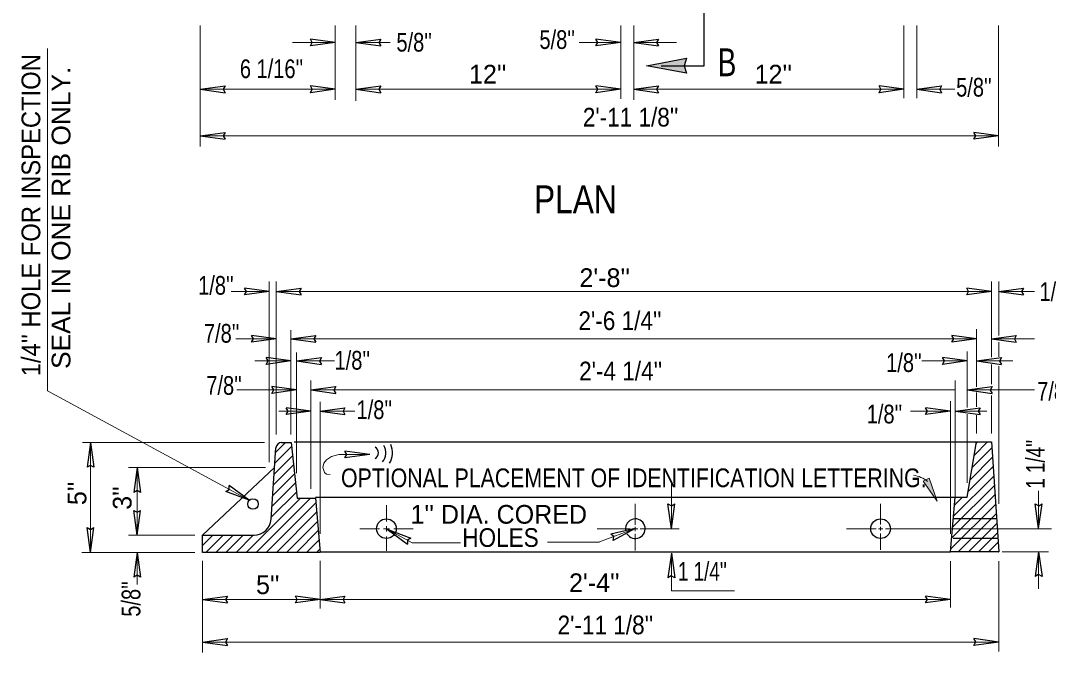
# Model space of a CAD drawing. Extents: x -330 to 37, y -28 to 237.
# Drawn here: x -174.3 to -103.7, y 102.1 to 145.5 of the extents above; entities that cross this region are included whole.
import ezdxf

# ---------------------------------------------------------------- set-up
doc = ezdxf.new("R2010")
doc.units = 0
doc.header["$LTSCALE"] = 0.51
doc.linetypes.add('LONG_DASHED', pattern=[7.5, 6, -1.5])
doc.layers.add('1', color=7, linetype='Continuous', lineweight=25)

msp = doc.modelspace()

# ---------------------------------------------------------------- hatches: boundary and pattern name
at = {"layer": '1'}
for points in [[(-128.5238, 142.9463), (-128.6971, 142.435), (-128.5267, 141.9196), (-131.2791, 142.4237)], [(-111.3282, 112.5057), (-112.2885, 113.8864), (-111.8804, 114.0942)]]:
    msp.add_hatch(color=256, dxfattribs=at).paths.add_polyline_path(points)

# ---------------------------------------------------------------- linework, layer by layer
at = {"layer": '1', "lineweight": 13}
for p, q in [((-161.9133, 136.8772), (-161.9133, 145.2116)), ((-152.6552, 140.089), (-152.6552, 145.2116)), ((-151.2289, 140.0247), (-151.2289, 145.2116)), ((-133.044, 140.1532), (-133.044, 145.2116)), ((-132.1526, 140.089), (-132.1526, 145.2116)), ((-113.6112, 140.2175), (-113.6112, 145.2116)), ((-112.7197, 140.2175), (-112.7197, 145.2116)), ((-107.1038, 136.8772), (-107.1038, 145.2116)), ((-155.5793, 144.0297), (-152.6552, 144.0297)), ((-151.2289, 144.0297), (-148.874, 144.0297)), ((-135.9017, 144.0297), (-133.044, 144.0297)), ((-132.1526, 144.0297), (-129.2166, 144.0297)), ((-161.9133, 140.8183), (-152.6552, 140.8183)), ((-151.2289, 140.8183), (-133.044, 140.8183)), ((-132.1526, 140.8183), (-113.6112, 140.8183)), ((-112.7197, 140.8183), (-110.103, 140.8183)), ((-161.9133, 137.6198), (-107.1038, 137.6198)), ((-157.1775, 115.1788), (-157.1775, 127.6111)), ((-156.7016, 117.0838), (-156.7016, 127.6111)), ((-107.5907, 122.4156), (-107.5907, 127.6111)), ((-107.0969, 123.8874), (-107.0969, 127.6111)), ((-159.7873, 126.9232), (-157.1775, 126.9232)), ((-156.7016, 126.9232), (-107.5907, 126.9232)), ((-107.0969, 126.9232), (-104.6364, 126.9232)), ((-155.6902, 117.0838), (-155.6902, 124.2707)), ((-108.613, 120.3582), (-108.613, 124.335)), ((-159.4663, 123.6624), (-156.7016, 123.6624)), ((-155.6902, 123.6624), (-108.613, 123.6624)), ((-107.5907, 123.6624), (-104.6364, 123.6624)), ((-107.0969, 122.4322), (-107.0969, 123.4358)), ((-158.1825, 122.1442), (-155.6902, 122.1442)), ((-155.3036, 114.4347), (-155.3036, 122.7292)), ((-155.3036, 122.1442), (-152.7056, 122.1442)), ((-112.3779, 122.1442), (-109.2503, 122.1442)), ((-109.2503, 118.9366), (-109.2503, 122.7934)), ((-108.613, 122.1442), (-106.1243, 122.1442)), ((-107.5907, 120.5422), (-107.5907, 121.8971)), ((-107.0969, 112.3247), (-107.0969, 121.78)), ((-154.322, 113.363), (-154.322, 120.802)), ((-110.0779, 112.8352), (-110.0779, 120.802)), ((-159.4021, 120.1499), (-155.3036, 120.1499)), ((-154.322, 120.1499), (-110.0779, 120.1499)), ((-109.2503, 120.1499), (-104.6364, 120.1499)), ((-153.6832, 110.2672), (-153.6832, 119.3246)), ((-110.4097, 110.2672), (-110.4097, 119.3888)), ((-108.613, 119.0035), (-108.613, 119.9736)), ((-107.5907, 117.1591), (-107.5907, 119.7728)), ((-156.5135, 118.6913), (-154.322, 118.6913)), ((-153.6832, 118.6913), (-151.3106, 118.6913)), ((-113.158, 118.6913), (-110.4097, 118.6913)), ((-110.0779, 118.6913), (-107.9216, 118.6913)), ((-109.2503, 113.7661), (-109.2503, 118.485)), ((-108.613, 117.1591), (-108.613, 118.4181)), ((-169.9935, 116.539), (-157.4961, 116.539)), ((-169.4606, 108.9883), (-169.4606, 116.539)), ((-156.7452, 115.8542), (-156.0604, 116.539)), ((-108.765, 115.6699), (-107.8588, 116.5762)), ((-156.7952, 115.1126), (-155.6474, 116.2604)), ((-108.9043, 114.8388), (-107.5647, 116.1783)), ((-156.8451, 114.3709), (-155.581, 115.6349)), ((-109.0437, 114.0077), (-107.5222, 115.5291)), ((-166.8482, 114.8127), (-157.4365, 114.8127)), ((-166.2485, 110.1697), (-166.2485, 114.8127)), ((-156.9449, 112.8874), (-155.4484, 114.384)), ((-156.895, 113.6292), (-155.5147, 115.0095)), ((-109.1829, 113.1766), (-107.4797, 114.8798)), ((-156.9948, 112.1458), (-155.382, 113.7587)), ((-129.5712, 110.6123), (-129.5712, 113.7154)), ((-110.1932, 111.4747), (-107.4372, 114.2306)), ((-157.0448, 111.4041), (-155.3158, 113.1332)), ((-110.3276, 109.9567), (-107.3523, 112.9321)), ((-110.2603, 110.7157), (-107.3948, 113.5813)), ((-104.3524, 110.6272), (-104.3524, 113.222)), ((-158.7687, 108.9883), (-155.0414, 112.7157)), ((-158.077, 108.9883), (-154.3497, 112.7157)), ((-157.3852, 108.9883), (-153.9857, 112.3878)), ((-149.1418, 111.1102), (-149.1418, 112.2344)), ((-132.05, 110.8906), (-132.05, 112.318)), ((-115.2083, 110.9099), (-115.2083, 112.318)), ((-110.3948, 109.1977), (-107.3097, 112.2827)), ((-110.1258, 112.2337), (-109.5847, 112.7749)), ((-156.6935, 108.9883), (-153.9292, 111.7526)), ((-109.8708, 109.0299), (-107.2672, 111.6335)), ((-156.0017, 108.9883), (-153.8727, 111.1174)), ((-109.179, 109.0299), (-107.2248, 110.9842)), ((-166.8482, 110.1697), (-162.2928, 110.1697)), ((-161.7576, 109.4583), (-161.0463, 110.1697)), ((-161.5358, 108.9883), (-160.3546, 110.1697)), ((-160.844, 108.9883), (-159.6627, 110.1697)), ((-160.1523, 108.9883), (-158.971, 110.1697)), ((-159.4606, 108.9883), (-158.2792, 110.1697)), ((-155.31, 108.9883), (-153.8162, 110.4822)), ((-150.9726, 110.6165), (-149.6197, 110.6165)), ((-149.3403, 110.6165), (-148.9308, 110.6165)), ((-149.1418, 110.4271), (-149.1418, 110.7936)), ((-147.3647, 109.652), (-149.075, 110.5847)), ((-148.6205, 110.6165), (-147.2986, 110.6165)), ((-134.6756, 110.6123), (-132.3969, 110.6123)), ((-134.5017, 109.7057), (-132.0457, 110.6196)), ((-132.2162, 110.6123), (-131.8812, 110.6123)), ((-132.05, 110.4539), (-132.05, 110.7458)), ((-132.05, 109.1166), (-132.05, 110.261)), ((-131.7148, 110.6123), (-129.0472, 110.6123)), ((-117.5523, 110.6128), (-115.5174, 110.6128)), ((-115.3453, 110.6128), (-115.0571, 110.6128)), ((-115.2083, 110.4806), (-115.2083, 110.7483)), ((-115.2083, 109.1563), (-115.2083, 110.2828)), ((-114.869, 110.6128), (-113.3567, 110.6128)), ((-103.4813, 110.6128), (-113.3998, 110.6128)), ((-108.4873, 109.0299), (-107.1823, 110.3349)), ((-154.6182, 108.9883), (-153.7596, 109.8469)), ((-149.1418, 109.1042), (-149.1418, 110.0855)), ((-147.3647, 109.652), (-144.0585, 109.652)), ((-134.5152, 109.6923), (-138.0844, 109.6923)), ((-107.7956, 109.0299), (-107.1397, 109.6857)), ((-170.0577, 108.9883), (-162.2928, 108.9883)), ((-166.2485, 106.7852), (-166.2485, 108.9883)), ((-106.8512, 109.0299), (-103.6851, 109.0299)), ((-104.3524, 106.4724), (-104.3524, 109.0299)), ((-161.7576, 102.1089), (-161.7576, 108.3957)), ((-153.6832, 105.1282), (-153.6832, 108.3957)), ((-110.4097, 105.1924), (-110.4097, 108.3899)), ((-107.0969, 102.1732), (-107.0969, 108.3899)), ((-161.7576, 102.828), (-107.0969, 102.828))]:
    msp.add_line(p, q, dxfattribs=at)
at = {"layer": '1'}
for p, q in [((-152.6552, 144.0297), (-154.3582, 144.2637)), ((-152.6552, 144.0297), (-154.3582, 143.7957)), ((-151.2289, 144.0297), (-149.5259, 144.2637)), ((-151.2289, 144.0297), (-149.5259, 143.7957)), ((-133.044, 144.0297), (-134.747, 144.2637)), ((-133.044, 144.0297), (-134.747, 143.7957)), ((-132.1526, 144.0297), (-130.4496, 144.2637)), ((-132.1526, 144.0297), (-130.4496, 143.7957)), ((-161.9133, 140.8183), (-160.2103, 141.0522)), ((-161.9133, 140.8183), (-160.2103, 140.5842)), ((-152.6552, 140.8183), (-154.3582, 141.0522)), ((-152.6552, 140.8183), (-154.3582, 140.5842)), ((-151.2289, 140.8183), (-149.5259, 141.0522)), ((-151.2289, 140.8183), (-149.5259, 140.5842)), ((-133.044, 140.8183), (-134.747, 141.0522)), ((-133.044, 140.8183), (-134.747, 140.5842)), ((-132.1526, 140.8183), (-130.4496, 141.0522)), ((-132.1526, 140.8183), (-130.4496, 140.5842)), ((-113.6112, 140.8183), (-115.3143, 141.0522)), ((-113.6112, 140.8183), (-115.3143, 140.5842)), ((-112.7197, 140.8183), (-111.0168, 141.0522)), ((-112.7197, 140.8183), (-111.0168, 140.5842)), ((-161.9133, 137.6198), (-160.2103, 137.8538)), ((-107.1038, 137.6198), (-108.8068, 137.8538)), ((-161.9133, 137.6198), (-160.2103, 137.3858)), ((-107.1038, 137.6198), (-108.8068, 137.3858)), ((-157.1775, 126.9232), (-158.8805, 127.1572)), ((-156.7016, 126.9232), (-154.9986, 127.1572)), ((-107.5907, 126.9232), (-109.2938, 127.1572)), ((-107.0969, 126.9232), (-105.3939, 127.1572)), ((-157.1775, 126.9232), (-158.8805, 126.6893)), ((-156.7016, 126.9232), (-154.9986, 126.6893)), ((-107.5907, 126.9232), (-109.2938, 126.6893)), ((-107.0969, 126.9232), (-105.3939, 126.6893)), ((-156.7016, 123.6624), (-158.4046, 123.8964)), ((-156.7016, 123.6624), (-158.4046, 123.4284)), ((-155.6902, 123.6624), (-153.9872, 123.8964)), ((-155.6902, 123.6624), (-153.9872, 123.4284)), ((-108.613, 123.6624), (-110.316, 123.8964)), ((-108.613, 123.6624), (-110.316, 123.4284)), ((-107.5907, 123.6624), (-105.8877, 123.8964)), ((-107.5907, 123.6624), (-105.8877, 123.4284)), ((-155.6902, 122.1442), (-157.3932, 122.3782)), ((-155.6902, 122.1442), (-157.3932, 121.9102)), ((-155.3036, 122.1442), (-153.6006, 122.3782)), ((-155.3036, 122.1442), (-153.6006, 121.9102)), ((-109.2503, 122.1442), (-110.9533, 122.3782)), ((-109.2503, 122.1442), (-110.9533, 121.9102)), ((-108.613, 122.1442), (-106.91, 122.3782)), ((-108.613, 122.1442), (-106.91, 121.9102)), ((-155.3036, 120.1499), (-157.0066, 120.3839)), ((-155.3036, 120.1499), (-157.0066, 119.9159)), ((-154.322, 120.1499), (-152.619, 120.3839)), ((-154.322, 120.1499), (-152.619, 119.9159)), ((-109.2503, 120.1499), (-107.5473, 120.3839)), ((-109.2503, 120.1499), (-107.5473, 119.9159)), ((-154.322, 118.6913), (-156.025, 118.9253)), ((-154.322, 118.6913), (-156.025, 118.4573)), ((-153.6832, 118.6913), (-151.9802, 118.9253)), ((-153.6832, 118.6913), (-151.9802, 118.4573)), ((-110.4097, 118.6913), (-112.1127, 118.9253)), ((-110.4097, 118.6913), (-112.1127, 118.4573)), ((-110.0779, 118.6913), (-108.3749, 118.9253)), ((-110.0779, 118.6913), (-108.3749, 118.4573)), ((-169.4606, 116.539), (-169.6946, 114.836)), ((-169.4606, 116.539), (-169.2266, 114.836)), ((-155.4787, 116.5762), (-108.613, 116.5762)), ((-108.6256, 116.5011), (-108.5505, 116.5762)), ((-157.0542, 111.2647), (-156.7237, 116.174)), ((-150.2855, 115.7189), (-151.9896, 115.9452)), ((-150.2855, 115.7189), (-151.9874, 115.4772)), ((-166.2485, 114.8127), (-166.4825, 113.1097)), ((-166.2485, 114.8127), (-166.0145, 113.1097)), ((-161.7576, 110.1697), (-156.8153, 114.8127)), ((-158.5538, 112.5656), (-160.1622, 113.1723)), ((-158.5538, 112.5656), (-159.9389, 113.5837)), ((-154.0137, 112.7749), (-110.0779, 112.7749)), ((-129.5712, 110.6123), (-129.8053, 112.3152)), ((-129.5712, 110.6123), (-129.3372, 112.3152)), ((-104.3524, 110.6272), (-104.5864, 112.3302)), ((-104.3524, 110.6272), (-104.1184, 112.3302)), ((-166.2485, 110.1697), (-166.4825, 111.8727)), ((-166.2485, 110.1697), (-166.0145, 111.8727)), ((-169.4606, 108.9883), (-169.6946, 110.6913)), ((-169.4606, 108.9883), (-169.2266, 110.6913)), ((-161.7576, 110.1501), (-161.7381, 110.1697)), ((-149.075, 110.5847), (-147.4679, 109.9748)), ((-149.075, 110.5847), (-147.692, 109.5639)), ((-132.0457, 110.6196), (-133.7234, 110.245)), ((-132.0457, 110.6196), (-133.5602, 109.8064)), ((-166.2485, 108.9883), (-166.4825, 107.2853)), ((-166.2485, 108.9883), (-166.0145, 107.2853)), ((-153.9264, 108.9883), (-153.7031, 109.2117)), ((-153.682, 109.0299), (-110.4097, 109.0299)), ((-129.5712, 108.9365), (-129.8053, 107.2335)), ((-129.5712, 108.9365), (-129.3372, 107.2335)), ((-107.1037, 109.0299), (-107.0973, 109.0363)), ((-104.3524, 109.0299), (-104.5864, 107.3269)), ((-104.3524, 109.0299), (-104.1184, 107.3269)), ((-161.7576, 105.7448), (-160.0546, 105.9788)), ((-153.6832, 105.7448), (-155.3862, 105.9788)), ((-153.6832, 105.7448), (-151.9802, 105.9788)), ((-110.4097, 105.7448), (-112.1127, 105.9788)), ((-161.7576, 105.7448), (-160.0546, 105.5108)), ((-153.6832, 105.7448), (-155.3862, 105.5108)), ((-153.6832, 105.7448), (-151.9802, 105.5108)), ((-110.4097, 105.7448), (-112.1127, 105.5108)), ((-161.7576, 102.828), (-160.0546, 103.062)), ((-107.0969, 102.828), (-108.7999, 103.062)), ((-161.7576, 102.828), (-160.0546, 102.594)), ((-107.0969, 102.828), (-108.7999, 102.594))]:
    msp.add_line(p, q, dxfattribs=at)
at = {"layer": '1', "linetype": 'LONG_DASHED'}
for p, q in [((-107.2449, 111.2915), (-110.2093, 111.2915)), ((-107.1565, 109.9406), (-110.329, 109.9406))]:
    msp.add_line(p, q, dxfattribs=at)
at = {"layer": '1'}
for points in [[(-130.2613, 142.4361), (-127.3264, 142.4361), (-127.3264, 148.3868)], [(-154.3582, 143.7957), (-154.2264, 144.0321), (-154.3582, 144.2637)], [(-149.5259, 144.2637), (-149.6577, 144.0273), (-149.5259, 143.7957)], [(-134.747, 143.7957), (-134.6153, 144.0321), (-134.747, 144.2637)], [(-130.4496, 144.2637), (-130.5813, 144.0273), (-130.4496, 143.7957)], [(-160.2103, 141.0522), (-160.3421, 140.8158), (-160.2103, 140.5842)], [(-154.3582, 140.5842), (-154.2264, 140.8207), (-154.3582, 141.0522)], [(-149.5259, 141.0522), (-149.6577, 140.8158), (-149.5259, 140.5842)], [(-134.747, 140.5842), (-134.6153, 140.8207), (-134.747, 141.0522)], [(-130.4496, 141.0522), (-130.5813, 140.8158), (-130.4496, 140.5842)], [(-115.3143, 140.5842), (-115.1825, 140.8207), (-115.3143, 141.0522)], [(-111.0168, 141.0522), (-111.1485, 140.8158), (-111.0168, 140.5842)], [(-160.2103, 137.8538), (-160.3421, 137.6174), (-160.2103, 137.3858)], [(-108.8068, 137.3858), (-108.6751, 137.6223), (-108.8068, 137.8538)], [(-158.8805, 126.6893), (-158.7488, 126.9257), (-158.8805, 127.1572)], [(-154.9986, 127.1572), (-155.1303, 126.9208), (-154.9986, 126.6893)], [(-109.2938, 126.6893), (-109.162, 126.9257), (-109.2938, 127.1572)], [(-105.3939, 127.1572), (-105.5257, 126.9208), (-105.3939, 126.6893)], [(-158.4046, 123.4284), (-158.2728, 123.6648), (-158.4046, 123.8964)], [(-153.9872, 123.8964), (-154.119, 123.66), (-153.9872, 123.4284)], [(-110.316, 123.4284), (-110.1842, 123.6648), (-110.316, 123.8964)], [(-105.8877, 123.8964), (-106.0195, 123.66), (-105.8877, 123.4284)], [(-157.3932, 121.9102), (-157.2615, 122.1467), (-157.3932, 122.3782)], [(-153.6006, 122.3782), (-153.7323, 122.1418), (-153.6006, 121.9102)], [(-110.9533, 121.9102), (-110.8216, 122.1467), (-110.9533, 122.3782)], [(-106.91, 122.3782), (-107.0417, 122.1418), (-106.91, 121.9102)], [(-157.0066, 119.9159), (-156.8748, 120.1523), (-157.0066, 120.3839)], [(-152.619, 120.3839), (-152.7507, 120.1475), (-152.619, 119.9159)], [(-107.5473, 120.3839), (-107.6791, 120.1475), (-107.5473, 119.9159)], [(-156.025, 118.4573), (-155.8932, 118.6937), (-156.025, 118.9253)], [(-151.9802, 118.9253), (-152.112, 118.6889), (-151.9802, 118.4573)], [(-112.1127, 118.4573), (-111.9809, 118.6937), (-112.1127, 118.9253)], [(-108.3749, 118.9253), (-108.5067, 118.6889), (-108.3749, 118.4573)], [(-156.3332, 116.539), (-155.6769, 116.539), (-155.2715, 112.7157), (-154.0149, 112.7157), (-153.6832, 108.9883), (-161.7576, 108.9883)], [(-151.9874, 115.4772), (-151.8568, 115.7142), (-151.9896, 115.9452)], [(-169.2266, 114.836), (-169.463, 114.9677), (-169.6946, 114.836)], [(-166.0145, 113.1097), (-166.2509, 113.2415), (-166.4825, 113.1097)], [(-160.1622, 113.1723), (-159.9336, 113.3173), (-159.9389, 113.5837)], [(-129.8053, 112.3152), (-129.5688, 112.1835), (-129.3372, 112.3152)], [(-104.5864, 112.3302), (-104.35, 112.1984), (-104.1184, 112.3302)], [(-166.4825, 111.8727), (-166.2461, 111.7409), (-166.0145, 111.8727)], [(-169.6946, 110.6913), (-169.4582, 110.5596), (-169.2266, 110.6913)], [(-161.7576, 108.9883), (-161.7576, 110.1697), (-158.2254, 110.1697)], [(-133.5602, 109.8064), (-133.5192, 110.0739), (-133.7234, 110.245)], [(-147.4679, 109.9748), (-147.6968, 109.8303), (-147.692, 109.5639)], [(-166.0145, 107.2853), (-166.2509, 107.4171), (-166.4825, 107.2853)], [(-129.3372, 107.2335), (-129.5737, 107.3653), (-129.8053, 107.2335)], [(-104.1184, 107.3269), (-104.3548, 107.4587), (-104.5864, 107.3269)], [(-160.0546, 105.9788), (-160.1863, 105.7424), (-160.0546, 105.5108)], [(-155.3862, 105.5108), (-155.2545, 105.7472), (-155.3862, 105.9788)], [(-151.9802, 105.9788), (-152.112, 105.7424), (-151.9802, 105.5108)], [(-112.1127, 105.5108), (-111.9809, 105.7472), (-112.1127, 105.9788)], [(-160.0546, 103.062), (-160.1863, 102.8256), (-160.0546, 102.594)], [(-108.7999, 102.594), (-108.6682, 102.8304), (-108.7999, 103.062)]]:
    msp.add_lwpolyline(points, dxfattribs=at)
at = {"layer": '1', "lineweight": 13}
for points in [[(-158.5538, 112.5656), (-172.4137, 120.0888), (-172.4137, 143.6227)], [(-153.0097, 114.3462), (-153.2512, 114.3751), (-153.3962, 114.4718), (-153.5025, 114.8198), (-153.4445, 115.1195), (-153.2416, 115.3516), (-152.9035, 115.5739), (-152.4108, 115.7092), (-150.2855, 115.7189)], [(-125.2352, 106.3388), (-129.5712, 106.3388), (-129.5712, 108.9365)], [(-161.7576, 105.7448), (-153.6832, 105.7448), (-110.4097, 105.7448)]]:
    msp.add_lwpolyline(points, dxfattribs=at)
at = {"layer": '1'}
for points in [[(-128.5238, 142.9463), (-128.6971, 142.435), (-128.5267, 141.9196), (-131.2791, 142.4237)], [(-110.4097, 109.0299), (-110.0779, 112.7749), (-109.2503, 112.7749), (-108.613, 116.5762), (-107.5907, 116.5762), (-107.0969, 109.0299)]]:
    msp.add_lwpolyline(points, close=True, dxfattribs=at)
at = {"layer": '1', "lineweight": 13}
msp.add_lwpolyline([(-111.3282, 112.5057), (-112.2885, 113.8864), (-111.8804, 114.0942)], close=True, dxfattribs=at)
at = {"layer": '1'}
for centre, radius in [((-158.2994, 112.3111), 0.3599), ((-149.134, 110.616), 0.6755), ((-115.2075, 110.616), 0.6755)]:
    msp.add_circle(centre, radius, dxfattribs=at)
for centre, radius, start, end in [((-156.3332, 116.1477), 0.3913, 90, 176.1564), ((-150.1072, 115.8314), 0.4291, 296.68068, 62.56503), ((-150.1072, 115.8314), 0.9396, 318.31173, 32.64057), ((-150.1072, 115.8314), 1.3876, 328.82467, 23.91907), ((-158.2255, 111.3436), 1.174, 270, 356.14841), ((-132.0458, 110.616), 0.6755, 211.31011, 186.94595)]:
    msp.add_arc(centre, radius, start, end, dxfattribs=at)
at = {"layer": '1', "lineweight": 13}
msp.add_arc((-113.1942, 112.4407), 1.8671, 49.42179, 82.5377, dxfattribs=at)

# ---------------------------------------------------------------- texts
at = {"layer": '1'}
for s, height, width, p in [("5/8''", 1.286, 0.8, (-148.4497, 143.4093)), ("5/8''", 1.286, 0.8, (-138.6294, 143.5913)), ('B', 1.914, 0.75, (-126.3903, 141.7163)), ("6 1/16''", 1.286, 0.8, (-159.2005, 141.5859)), ("5/8''", 1.286, 0.8, (-110.0175, 140.3156)), ("2'-11 1/8''", 1.286, 0.9, (-135.6516, 138.2587)), ('PLAN', 1.914, 0.85, (-139.0027, 132.2987)), ("1/8''", 1.286, 0.8, (-162.062, 126.6988)), ("1/8''", 1.286, 0.8, (-104.2968, 126.2622)), ("2'-6 1/4''", 1.286, 0.9, (-135.9519, 124.2719)), ("7/8''", 1.286, 0.8, (-161.6683, 123.4033)), ("1/8''", 1.286, 0.8, (-152.698, 121.549)), ("2'-4 1/4''", 1.286, 0.9, (-135.9057, 120.8095)), ("1/8''", 1.286, 0.8, (-114.8218, 121.3888)), ("7/8''", 1.286, 0.8, (-161.5033, 119.818)), ("7/8''", 1.286, 0.8, (-104.4538, 119.4237)), ("1/8''", 1.286, 0.8, (-151.1868, 118.1494)), ("1/8''", 1.286, 0.8, (-116.1571, 117.8517)), ('OPTIONAL PLACEMENT OF IDENTIFICATION LETTERING.', 1.286, 0.85, (-152.2533, 113.4697)), ('HOLES', 1.286, 0.9, (-143.9268, 109.3648)), ("1 1/4''", 1.286, 0.75, (-129.117, 107.041)), ("2'-11 1/8''", 1.286, 0.9, (-137.3821, 103.3588))]:
    msp.add_text(s, height=height, dxfattribs=dict(at, width=width)).set_placement(p)
for s, width, p in [("1/4'' HOLE FOR INSPECTION", 0.95, (-172.9024, 121.0942)), (' SEAL IN ONE RIB ONLY.', 1.05, (-170.8336, 121.0942)), ("1 1/4''", 0.75, (-103.9352, 113.3677)), ("5/8''", 0.8, (-166.0288, 104.5656))]:
    msp.add_text(s, height=1.286, rotation=90, dxfattribs=dict(at, width=width)).set_placement(p)
for s, p in [("12''", (-143.4648, 141.2148)), ("12''", (-123.8564, 141.2148)), ("2'-8''", (-135.8817, 127.2266)), ("1'' DIA. CORED", (-147.4855, 110.9602)), ("5''", (-158.0886, 106.1198)), ("2'-4''", (-136.5958, 106.2572))]:
    msp.add_text(s, height=1.286, dxfattribs=at).set_placement(p)
for s, p in [("5''", (-169.7397, 112.238)), ("3''", (-166.6353, 111.9155))]:
    msp.add_text(s, height=1.286, rotation=90, dxfattribs=at).set_placement(p)

doc.saveas('drawing.dxf')
